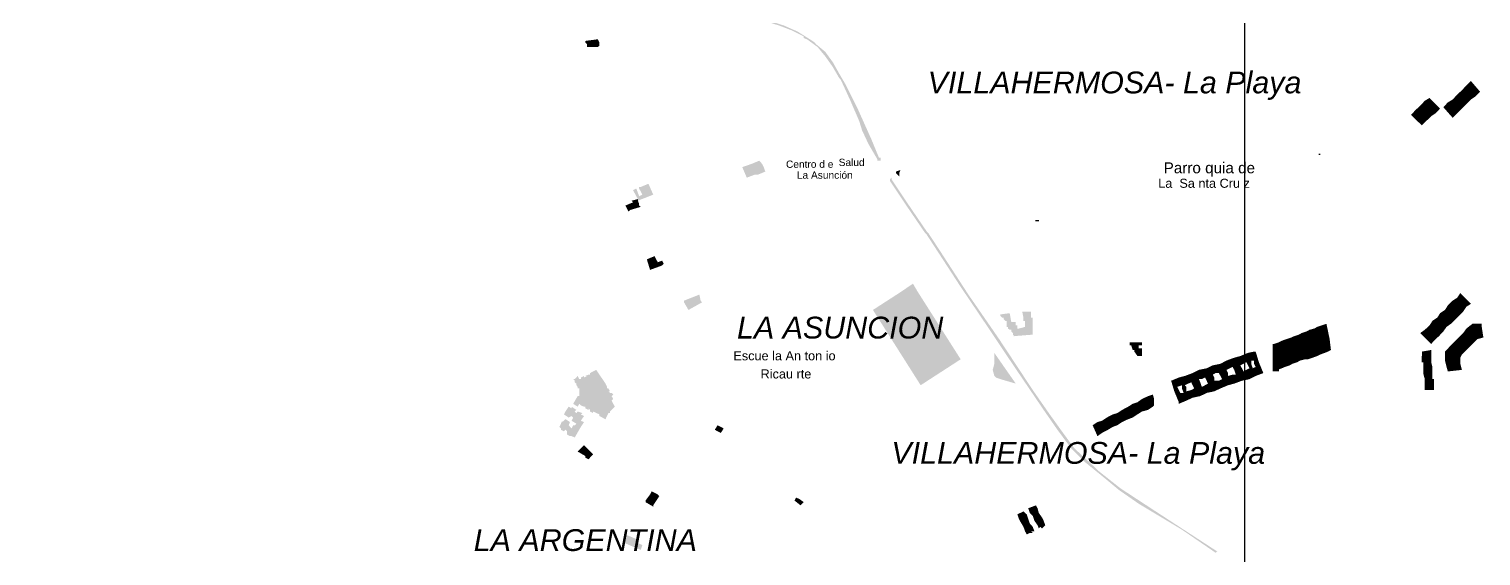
# Model space of a CAD drawing. Header units: millimetres. Extents: x -3588 to 75209, y -3737 to 38254.
# Drawn here: x 17553 to 18833, y 31882 to 32346 of the extents above; entities that cross this region are included whole.
import ezdxf

# ---------------------------------------------------------------- set-up
doc = ezdxf.new("R2010")
doc.units = ezdxf.units.MM
for name, color, linetype in [('H', 250, 'Continuous'), ('P', 253, 'Continuous'), ('T', 7, 'Continuous')]:
    doc.layers.add(name, color=color, linetype=linetype)

msp = doc.modelspace()

# ---------------------------------------------------------------- hatches: boundary and pattern name
at = {"layer": 'H', "linetype": 'Continuous'}
for points in [[(17572.073, 32445.379), (17562.486, 32445.379), (17554.58, 32443.97), (17553.156, 32445.379), (17553.156, 32446.499), (17554.58, 32446.499), (17561.35, 32446.499), (17570.664, 32446.499), (17588.444, 32446.499), (17609.905, 32446.499), (17626.277, 32445.379), (17635.879, 32443.97), (17645.193, 32441.138), (17653.371, 32437.185), (17660.157, 32432.96), (17665.518, 32429.007), (17673.696, 32420.813), (17688.66, 32405.85), (17697.974, 32397.96), (17708.984, 32391.174), (17717.178, 32385.525), (17727.901, 32381.572), (17737.503, 32378.755), (17748.225, 32377.635), (17756.403, 32377.635), (17765.733, 32377.635), (17771.367, 32378.755), (17779.273, 32381.572), (17787.466, 32384.405), (17797.053, 32388.358), (17805.247, 32393.719), (17818.802, 32403.321), (17829.524, 32412.635), (17848.441, 32427.599), (17861.98, 32437.185), (17879.776, 32447.923), (17887.682, 32453.285), (17895.86, 32457.51), (17909.415, 32462.871), (17919.001, 32466.824), (17929.739, 32471.065), (17941.87, 32473.609), (17958.242, 32477.834), (17979.975, 32483.196), (17989.305, 32486.028), (18001.724, 32487.148), (18012.447, 32488.573), (18020.625, 32489.981), (18028.818, 32488.573), (18034.18, 32487.148), (18040.949, 32486.028), (18050.279, 32481.787), (18055.913, 32477.834), (18062.698, 32473.609), (18066.651, 32468.248), (18073.421, 32461.462), (18078.782, 32454.693), (18084.143, 32445.379), (18089.793, 32435.777), (18099.107, 32416.86), (18105.876, 32405.85), (18116.887, 32392.31), (18120.84, 32388.358), (18126.201, 32382.996), (18132.987, 32378.755), (18132.987, 32377.635), (18139.756, 32373.394), (18149.358, 32369.441), (18160.081, 32365.2), (18166.85, 32364.08), (18185.767, 32358.431), (18196.777, 32355.886), (18206.092, 32353.069), (18218.51, 32349.116), (18230.657, 32343.755), (18241.38, 32336.986), (18245.621, 32334.153), (18246.741, 32332.745), (18254.935, 32325.975), (18261.704, 32316.661), (18267.066, 32307.059), (18272.715, 32297.456), (18283.438, 32276.011), (18295.584, 32248.901), (18302.354, 32232.529), (18303.762, 32232.529), (18303.762, 32231.121), (18303.762, 32229.985), (18302.354, 32229.985), (18300.946, 32229.985), (18300.946, 32231.121), (18293.04, 32244.676), (18287.39, 32256.807), (18284.846, 32265.001), (18276.668, 32283.901), (18268.474, 32301.697), (18267.066, 32303.106), (18261.704, 32312.42), (18254.935, 32322.022), (18248.149, 32330.2), (18238.835, 32336.986), (18236.019, 32338.106), (18236.019, 32339.514), (18225.296, 32344.875), (18214.285, 32349.116), (18206.092, 32351.661), (18200.73, 32353.069), (18184.647, 32357.31), (18154.72, 32365.2), (18141.165, 32370.849), (18138.348, 32371.986), (18132.987, 32374.802), (18132.987, 32376.211), (18126.201, 32380.164), (18120.84, 32385.525), (18114.07, 32391.174), (18110.117, 32397.96), (18104.468, 32405.85), (18100.515, 32412.635), (18095.154, 32420.813), (18088.384, 32432.96), (18080.19, 32446.499), (18072.012, 32458.934), (18066.651, 32466.824), (18061.274, 32472.473), (18054.504, 32477.834), (18044.902, 32481.787), (18034.18, 32486.028), (18027.41, 32487.148), (18017.808, 32487.148), (18004.253, 32486.028), (17993.53, 32484.62), (17974.614, 32480.379), (17955.425, 32475.018), (17944.703, 32472.473), (17932.556, 32469.656), (17916.184, 32464.295), (17901.221, 32457.51), (17891.907, 32452.148), (17883.729, 32447.923), (17872.99, 32441.138), (17861.98, 32434.368), (17851.257, 32426.174), (17839.126, 32416.86), (17817.377, 32399.08), (17805.247, 32391.174), (17792.828, 32384.405), (17782.105, 32380.164), (17771.367, 32377.635), (17763.189, 32376.211), (17753.587, 32376.211), (17742.864, 32376.211), (17730.717, 32378.755), (17721.131, 32381.572), (17711.529, 32386.949), (17702.215, 32393.719), (17691.204, 32400.488), (17680.482, 32411.499), (17672.288, 32419.405), (17662.974, 32429.007), (17651.963, 32435.777), (17645.193, 32438.609), (17637, 32441.138), (17630.23, 32442.546), (17622.324, 32443.97), (17609.905, 32443.97), (17588.444, 32445.379), (17572.073, 32445.379), (17572.073, 32445.379)], [(18055.913, 32334.153), (18055.913, 32331.336), (18054.504, 32330.2), (18044.902, 32330.2), (18044.902, 32332.745), (18043.494, 32334.153), (18043.494, 32335.561), (18054.504, 32336.986), (18055.913, 32334.153), (18055.913, 32334.153)], [(18824.027, 32283.901), (18820.074, 32279.948), (18811.88, 32288.142), (18816.121, 32292.095), (18824.027, 32283.901), (18824.027, 32283.901)], [(18828.252, 32286.734), (18824.027, 32283.901), (18816.121, 32292.095), (18820.074, 32296.336), (18828.252, 32286.734), (18828.252, 32286.734)], [(18832.205, 32290.687), (18828.252, 32286.734), (18820.074, 32296.336), (18824.027, 32300.273), (18832.205, 32290.687), (18832.205, 32290.687)], [(18789.027, 32269.226), (18784.786, 32265.001), (18775.184, 32274.587), (18779.425, 32278.54), (18789.027, 32269.226), (18789.027, 32269.226)], [(18792.964, 32271.77), (18789.027, 32269.226), (18779.425, 32278.54), (18783.378, 32282.781), (18792.964, 32271.77), (18792.964, 32271.77)], [(18792.964, 32271.77), (18783.378, 32282.781), (18787.603, 32285.326), (18796.917, 32276.011), (18792.964, 32271.77), (18792.964, 32271.77)], [(18811.88, 32271.77), (18807.927, 32267.818), (18799.749, 32277.132), (18803.702, 32281.373), (18811.88, 32271.77), (18811.88, 32271.77)], [(18816.121, 32276.011), (18811.88, 32271.77), (18803.702, 32281.373), (18807.927, 32283.901), (18816.121, 32276.011), (18816.121, 32276.011)], [(18820.074, 32279.948), (18816.121, 32276.011), (18807.927, 32283.901), (18811.88, 32288.142), (18820.074, 32279.948), (18820.074, 32279.948)], [(18784.786, 32265.001), (18780.833, 32261.048), (18771.231, 32270.362), (18775.184, 32274.587), (18784.786, 32265.001), (18784.786, 32265.001)], [(18202.139, 32220.399), (18195.369, 32217.566), (18192.552, 32217.566), (18185.767, 32215.037), (18181.814, 32224.351), (18190.008, 32227.168), (18196.777, 32229.985), (18199.322, 32227.168), (18200.73, 32224.351), (18202.139, 32220.399), (18202.139, 32220.399)], [(18343.003, 32166.194), (18325.495, 32191.88), (18311.956, 32212.205), (18311.956, 32213.613), (18313.364, 32215.037), (18313.364, 32213.613), (18326.92, 32193.288), (18344.412, 32167.602), (18345.82, 32166.194), (18356.559, 32149.822), (18381.108, 32111.989), (18408.218, 32072.764), (18437.857, 32027.874), (18452.821, 32006.413), (18463.543, 31991.465), (18474.554, 31976.502), (18490.638, 31961.538), (18496.287, 31956.177), (18503.056, 31950.816), (18515.203, 31941.214), (18546.251, 31920.889), (18600.455, 31885.601), (18599.047, 31884.465), (18569.392, 31904.789), (18531.287, 31927.659), (18513.795, 31939.805), (18498.832, 31952.224), (18483.868, 31964.355), (18471.721, 31976.502), (18459.59, 31992.874), (18447.444, 32010.366), (18421.758, 32048.199), (18397.208, 32084.895), (18374.339, 32118.775), (18344.412, 32164.786), (18343.003, 32166.194), (18343.003, 32166.194)], [(18320.134, 32216.158), (18317.317, 32218.974), (18317.317, 32220.399), (18321.27, 32221.807), (18320.134, 32218.974), (18320.134, 32217.566), (18320.134, 32216.158), (18320.134, 32216.158)], [(18088.384, 32205.435), (18088.384, 32205.435), (18090.929, 32198.649), (18093.746, 32200.074), (18090.929, 32205.435), (18090.929, 32206.843), (18092.337, 32206.843), (18099.107, 32209.66), (18103.348, 32200.074), (18089.793, 32194.713), (18089.793, 32196.121), (18085.552, 32204.027), (18088.384, 32205.435), (18088.384, 32205.435), (18090.929, 32205.435), (18088.384, 32205.435), (18088.384, 32205.435)], [(18083.023, 32186.519), (18081.599, 32185.11), (18078.782, 32190.472), (18085.552, 32193.288), (18084.143, 32194.713), (18089.793, 32196.121), (18089.793, 32194.713), (18090.929, 32191.88), (18090.929, 32190.472), (18092.337, 32189.335), (18083.023, 32186.519), (18083.023, 32186.519)], [(18112.662, 32139.1), (18111.254, 32137.675), (18100.515, 32133.738), (18097.698, 32143.053), (18104.468, 32145.869), (18107.301, 32140.508), (18111.254, 32141.916), (18112.662, 32139.1), (18112.662, 32139.1)], [(18143.997, 32103.811), (18134.395, 32098.45), (18130.442, 32105.22), (18130.442, 32106.628), (18143.997, 32111.989), (18145.117, 32106.628), (18146.526, 32105.22), (18143.997, 32103.811), (18143.997, 32103.811)], [(18320.134, 32113.414), (18332.281, 32121.592), (18336.234, 32114.822), (18374.339, 32054.968), (18339.05, 32032.115), (18296.993, 32098.45), (18320.134, 32113.414), (18320.134, 32113.414)], [(18820.074, 32101.267), (18817.241, 32097.026), (18807.927, 32106.628), (18811.88, 32109.173), (18820.074, 32101.267), (18820.074, 32101.267)], [(18824.027, 32103.811), (18820.074, 32101.267), (18811.88, 32109.173), (18814.713, 32113.414), (18824.027, 32103.811), (18824.027, 32103.811)], [(18437.857, 32076.701), (18420.349, 32075.293), (18421.758, 32075.293), (18420.349, 32076.701), (18420.349, 32078.126), (18418.941, 32079.534), (18418.941, 32080.942), (18417.533, 32080.942), (18416.124, 32082.078), (18416.124, 32083.487), (18414.988, 32083.487), (18414.988, 32084.895), (18414.988, 32088.848), (18413.58, 32088.848), (18412.171, 32090.256), (18412.171, 32091.665), (18410.747, 32091.665), (18409.339, 32093.089), (18409.339, 32094.497), (18417.533, 32095.618), (18418.941, 32087.712), (18422.894, 32087.712), (18422.894, 32084.895), (18424.302, 32084.895), (18424.302, 32082.078), (18425.711, 32082.078), (18431.072, 32083.487), (18431.072, 32088.848), (18429.663, 32088.848), (18429.663, 32091.665), (18428.543, 32097.026), (18436.449, 32097.026), (18436.449, 32091.665), (18437.857, 32091.665), (18437.857, 32082.078), (18437.857, 32076.701), (18437.857, 32076.701)], [(18810.472, 32090.256), (18806.519, 32086.303), (18796.917, 32095.618), (18801.158, 32098.45), (18810.472, 32090.256), (18810.472, 32090.256)], [(18813.288, 32093.089), (18810.472, 32090.256), (18801.158, 32098.45), (18803.702, 32102.403), (18813.288, 32093.089), (18813.288, 32093.089)], [(18817.241, 32097.026), (18813.288, 32093.089), (18803.702, 32102.403), (18807.927, 32106.628), (18817.241, 32097.026), (18817.241, 32097.026)], [(18692.765, 32071.34), (18691.34, 32069.932), (18689.932, 32069.932), (18685.979, 32082.078), (18688.524, 32083.487), (18692.765, 32071.34), (18692.765, 32071.34)], [(18696.717, 32072.764), (18693.885, 32071.34), (18692.765, 32071.34), (18688.524, 32083.487), (18692.765, 32084.895), (18696.717, 32072.764), (18696.717, 32072.764)], [(18699.534, 32072.764), (18696.717, 32072.764), (18692.765, 32084.895), (18696.717, 32086.303), (18699.534, 32072.764), (18699.534, 32072.764)], [(18795.796, 32075.293), (18792.964, 32072.764), (18783.378, 32080.942), (18787.603, 32084.895), (18795.796, 32075.293), (18795.796, 32075.293)], [(18799.749, 32079.534), (18795.796, 32075.293), (18787.603, 32084.895), (18790.147, 32088.848), (18799.749, 32079.534), (18799.749, 32079.534)], [(18802.566, 32083.487), (18799.749, 32079.534), (18790.147, 32088.848), (18794.388, 32091.665), (18802.566, 32083.487), (18802.566, 32083.487)], [(18806.519, 32086.303), (18802.566, 32083.487), (18794.388, 32091.665), (18796.917, 32095.618), (18806.519, 32086.303), (18806.519, 32086.303)], [(18829.676, 32072.764), (18820.074, 32082.078), (18825.435, 32086.303), (18828.252, 32086.303), (18829.676, 32072.764), (18829.676, 32072.764)], [(18833.613, 32083.487), (18835.038, 32074.173), (18829.676, 32072.764), (18828.252, 32086.303), (18833.613, 32086.303), (18833.613, 32083.487), (18833.613, 32083.487)], [(18662.838, 32059.209), (18660.021, 32059.209), (18658.885, 32057.801), (18654.644, 32069.932), (18657.476, 32071.34), (18662.838, 32059.209), (18662.838, 32059.209)], [(18665.654, 32060.617), (18664.246, 32060.617), (18662.838, 32059.209), (18657.476, 32071.34), (18661.429, 32072.764), (18665.654, 32060.617), (18665.654, 32060.617)], [(18669.607, 32061.754), (18666.79, 32061.754), (18665.654, 32060.617), (18661.429, 32072.764), (18665.654, 32074.173), (18669.607, 32061.754), (18669.607, 32061.754)], [(18672.44, 32063.162), (18671.015, 32063.162), (18669.607, 32061.754), (18665.654, 32074.173), (18668.199, 32075.293), (18672.44, 32063.162), (18672.44, 32063.162)], [(18676.393, 32064.57), (18673.56, 32064.57), (18672.44, 32063.162), (18668.199, 32075.293), (18672.44, 32076.701), (18676.393, 32064.57), (18676.393, 32064.57)], [(18679.209, 32065.979), (18677.801, 32065.979), (18676.393, 32064.57), (18672.44, 32076.701), (18674.968, 32078.126), (18679.209, 32065.979), (18679.209, 32065.979)], [(18683.162, 32067.387), (18680.346, 32065.979), (18679.209, 32065.979), (18674.968, 32078.126), (18679.209, 32079.534), (18683.162, 32067.387), (18683.162, 32067.387)], [(18685.979, 32068.523), (18684.571, 32067.387), (18683.162, 32067.387), (18679.209, 32079.534), (18681.754, 32080.942), (18685.979, 32068.523), (18685.979, 32068.523)], [(18689.932, 32069.932), (18687.115, 32068.523), (18685.979, 32068.523), (18681.754, 32080.942), (18685.979, 32082.078), (18689.932, 32069.932), (18689.932, 32069.932)], [(18698.126, 32061.754), (18695.293, 32060.617), (18691.34, 32069.932), (18692.765, 32071.34), (18693.885, 32071.34), (18698.126, 32061.754), (18698.126, 32061.754)], [(18700.67, 32063.162), (18698.126, 32061.754), (18693.885, 32071.34), (18696.717, 32072.764), (18699.534, 32072.764), (18700.67, 32063.162), (18700.67, 32063.162)], [(18792.964, 32072.764), (18789.027, 32068.523), (18779.425, 32078.126), (18783.378, 32080.942), (18792.964, 32072.764), (18792.964, 32072.764)], [(18818.666, 32061.754), (18816.121, 32059.209), (18806.519, 32067.387), (18810.472, 32071.34), (18818.666, 32061.754), (18818.666, 32061.754)], [(18822.891, 32065.979), (18818.666, 32061.754), (18810.472, 32071.34), (18813.288, 32074.173), (18822.891, 32065.979), (18822.891, 32065.979)], [(18825.435, 32068.523), (18822.891, 32065.979), (18813.288, 32074.173), (18817.241, 32078.126), (18825.435, 32068.523), (18825.435, 32068.523)], [(18829.676, 32072.764), (18825.435, 32068.523), (18817.241, 32078.126), (18820.074, 32082.078), (18829.676, 32072.764), (18829.676, 32072.764)], [(18422.894, 32033.523), (18409.339, 32037.476), (18405.386, 32038.884), (18403.978, 32040.293), (18402.569, 32045.654), (18403.978, 32051.015), (18403.978, 32057.801), (18403.978, 32059.209), (18403.978, 32060.617), (18422.894, 32033.523), (18422.894, 32033.523)], [(18530.167, 32057.801), (18527.334, 32061.754), (18527.334, 32063.162), (18525.926, 32063.162), (18524.517, 32067.387), (18523.381, 32067.387), (18523.381, 32069.932), (18534.12, 32069.932), (18534.12, 32067.387), (18531.287, 32067.387), (18531.287, 32064.57), (18534.12, 32064.57), (18534.12, 32059.209), (18534.12, 32057.801), (18530.167, 32057.801), (18530.167, 32057.801)], [(18630.366, 32053.848), (18630.366, 32051.015), (18627.549, 32049.607), (18626.141, 32052.44), (18623.596, 32051.015), (18622.188, 32057.801), (18620.78, 32057.801), (18627.549, 32060.617), (18627.549, 32059.209), (18630.366, 32053.848), (18630.366, 32053.848)], [(18634.319, 32061.754), (18637.152, 32052.44), (18632.911, 32051.015), (18632.911, 32053.848), (18630.366, 32053.848), (18627.549, 32059.209), (18627.549, 32060.617), (18632.911, 32061.754), (18634.319, 32061.754), (18634.319, 32061.754)], [(18656.068, 32057.801), (18653.235, 32056.376), (18650.691, 32054.968), (18649.282, 32054.968), (18649.282, 32068.523), (18650.691, 32068.523), (18656.068, 32057.801), (18656.068, 32057.801)], [(18658.885, 32057.801), (18657.476, 32057.801), (18656.068, 32057.801), (18650.691, 32068.523), (18654.644, 32069.932), (18658.885, 32057.801), (18658.885, 32057.801)], [(18664.246, 32049.607), (18660.021, 32048.199), (18657.476, 32057.801), (18658.885, 32057.801), (18660.021, 32059.209), (18664.246, 32049.607), (18664.246, 32049.607)], [(18666.79, 32051.015), (18664.246, 32049.607), (18660.021, 32059.209), (18662.838, 32059.209), (18664.246, 32060.617), (18666.79, 32051.015), (18666.79, 32051.015)], [(18671.015, 32052.44), (18666.79, 32051.015), (18664.246, 32060.617), (18665.654, 32060.617), (18666.79, 32061.754), (18671.015, 32052.44), (18671.015, 32052.44)], [(18673.56, 32053.848), (18671.015, 32052.44), (18666.79, 32061.754), (18669.607, 32061.754), (18671.015, 32063.162), (18673.56, 32053.848), (18673.56, 32053.848)], [(18677.801, 32054.968), (18673.56, 32053.848), (18671.015, 32063.162), (18672.44, 32063.162), (18673.56, 32064.57), (18677.801, 32054.968), (18677.801, 32054.968)], [(18680.346, 32054.968), (18677.801, 32054.968), (18673.56, 32064.57), (18676.393, 32064.57), (18677.801, 32065.979), (18680.346, 32054.968), (18680.346, 32054.968)], [(18684.571, 32056.376), (18680.346, 32054.968), (18677.801, 32065.979), (18679.209, 32065.979), (18680.346, 32065.979), (18684.571, 32056.376), (18684.571, 32056.376)], [(18688.524, 32057.801), (18684.571, 32056.376), (18680.346, 32065.979), (18683.162, 32067.387), (18684.571, 32067.387), (18688.524, 32057.801), (18688.524, 32057.801)], [(18691.34, 32059.209), (18688.524, 32057.801), (18684.571, 32067.387), (18685.979, 32068.523), (18687.115, 32068.523), (18691.34, 32059.209), (18691.34, 32059.209)], [(18695.293, 32060.617), (18691.34, 32059.209), (18687.115, 32068.523), (18689.932, 32069.932), (18691.34, 32069.932), (18695.293, 32060.617), (18695.293, 32060.617)], [(18789.027, 32057.801), (18780.833, 32057.801), (18780.833, 32061.754), (18789.027, 32063.162), (18789.027, 32057.801), (18789.027, 32057.801)], [(18816.121, 32059.209), (18814.713, 32056.376), (18801.158, 32061.754), (18806.519, 32067.387), (18816.121, 32059.209), (18816.121, 32059.209)], [(18814.713, 32056.376), (18801.158, 32053.848), (18801.158, 32061.754), (18814.713, 32056.376), (18814.713, 32056.376)], [(18036.724, 32013.198), (18038.133, 32015.727), (18039.541, 32014.319), (18042.374, 32013.198), (18043.494, 32013.198), (18043.494, 32011.79), (18046.327, 32010.366), (18046.327, 32011.79), (18047.735, 32010.366), (18047.735, 32008.957), (18050.279, 32007.549), (18050.279, 32008.957), (18055.913, 32006.413), (18055.913, 32005.005), (18058.457, 32003.596), (18061.274, 32002.188), (18063.819, 32007.549), (18065.227, 32007.549), (18065.227, 32008.957), (18066.651, 32010.366), (18068.06, 32011.79), (18069.468, 32013.198), (18066.651, 32018.56), (18068.06, 32019.968), (18066.651, 32022.513), (18068.06, 32023.921), (18066.651, 32025.329), (18065.227, 32025.329), (18063.819, 32026.738), (18065.227, 32026.738), (18063.819, 32029.282), (18062.698, 32029.282), (18062.698, 32030.691), (18061.274, 32033.523), (18053.096, 32045.654), (18050.279, 32044.246), (18047.735, 32042.837), (18047.735, 32041.429), (18046.327, 32041.429), (18043.494, 32040.293), (18044.902, 32040.293), (18042.374, 32038.884), (18042.374, 32040.293), (18039.541, 32038.884), (18039.541, 32037.476), (18038.133, 32037.476), (18036.724, 32040.293), (18034.18, 32037.476), (18032.771, 32037.476), (18034.18, 32036.052), (18034.18, 32034.643), (18035.588, 32033.523), (18035.588, 32032.115), (18036.724, 32030.691), (18036.724, 32029.282), (18038.133, 32029.282), (18038.133, 32022.513), (18040.949, 32022.513), (18042.374, 32021.104), (18043.494, 32021.104), (18046.327, 32019.968), (18044.902, 32018.56), (18047.735, 32018.56), (18049.143, 32017.151), (18051.688, 32015.727), (18054.504, 32015.727), (18054.504, 32014.319), (18055.913, 32013.198), (18061.274, 32015.727), (18061.274, 32017.151), (18062.698, 32018.56), (18061.274, 32018.56), (18059.866, 32018.56), (18058.457, 32021.104), (18059.866, 32021.104), (18058.457, 32023.921), (18057.049, 32025.329), (18055.913, 32026.738), (18053.096, 32029.282), (18054.504, 32029.282), (18051.688, 32036.052), (18040.949, 32027.874), (18040.949, 32022.513), (18038.133, 32022.513), (18036.724, 32022.513), (18032.771, 32015.727), (18036.724, 32013.198), (18036.724, 32013.198)], [(18585.492, 32034.643), (18581.539, 32033.523), (18578.722, 32042.837), (18584.355, 32045.654), (18584.355, 32044.246), (18586.9, 32037.476), (18584.355, 32037.476), (18585.492, 32034.643), (18585.492, 32034.643)], [(18591.141, 32047.062), (18593.67, 32037.476), (18591.141, 32036.052), (18589.717, 32038.884), (18586.9, 32037.476), (18584.355, 32044.246), (18584.355, 32045.654), (18591.141, 32047.062), (18591.141, 32047.062)], [(18597.91, 32038.884), (18593.67, 32037.476), (18591.141, 32047.062), (18596.502, 32049.607), (18596.502, 32048.199), (18599.047, 32042.837), (18596.502, 32041.429), (18597.91, 32038.884), (18597.91, 32038.884)], [(18603.272, 32051.015), (18605.816, 32041.429), (18603.272, 32040.293), (18601.863, 32042.837), (18599.047, 32042.837), (18596.502, 32048.199), (18596.502, 32049.607), (18603.272, 32051.015), (18603.272, 32051.015)], [(18610.041, 32042.837), (18605.816, 32041.429), (18603.272, 32051.015), (18608.633, 32053.848), (18611.466, 32047.062), (18608.633, 32045.654), (18610.041, 32042.837), (18610.041, 32042.837)], [(18615.419, 32054.968), (18618.235, 32045.654), (18615.419, 32045.654), (18613.994, 32048.199), (18611.466, 32047.062), (18608.633, 32053.848), (18615.419, 32056.376), (18615.419, 32054.968), (18615.419, 32054.968)], [(18615.419, 32034.643), (18613.994, 32041.429), (18616.827, 32041.429), (18615.419, 32045.654), (18618.235, 32045.654), (18622.188, 32036.052), (18615.419, 32033.523), (18615.419, 32034.643), (18615.419, 32034.643)], [(18622.188, 32047.062), (18618.235, 32045.654), (18615.419, 32054.968), (18615.419, 32056.376), (18620.78, 32057.801), (18622.188, 32057.801), (18623.596, 32051.015), (18620.78, 32049.607), (18622.188, 32047.062), (18622.188, 32047.062)], [(18622.188, 32036.052), (18618.235, 32045.654), (18622.188, 32047.062), (18623.596, 32044.246), (18626.141, 32045.654), (18627.549, 32038.884), (18628.958, 32037.476), (18622.188, 32036.052), (18622.188, 32036.052)], [(18627.549, 32038.884), (18626.141, 32045.654), (18628.958, 32047.062), (18627.549, 32049.607), (18630.366, 32051.015), (18631.79, 32047.062), (18634.319, 32040.293), (18628.958, 32037.476), (18627.549, 32038.884), (18627.549, 32038.884)], [(18641.105, 32042.837), (18634.319, 32040.293), (18631.79, 32047.062), (18634.319, 32048.199), (18632.911, 32051.015), (18637.152, 32052.44), (18641.105, 32042.837), (18641.105, 32042.837)], [(18649.282, 32044.246), (18654.932, 32044.246), (18654.932, 32055.256), (18649.282, 32055.256), (18649.282, 32044.246)], [(18657.476, 32047.062), (18653.235, 32045.654), (18650.691, 32054.968), (18653.235, 32056.376), (18657.476, 32047.062), (18657.476, 32047.062)], [(18660.021, 32048.199), (18657.476, 32047.062), (18653.235, 32056.376), (18656.068, 32057.801), (18657.476, 32057.801), (18660.021, 32048.199), (18660.021, 32048.199)], [(18780.545, 32052.152), (18789.027, 32052.152), (18789.027, 32057.801), (18780.545, 32057.801), (18780.545, 32052.152)], [(18790.147, 32048.199), (18781.969, 32047.062), (18781.969, 32052.44), (18789.027, 32052.44), (18790.147, 32048.199), (18790.147, 32048.199)], [(18790.147, 32042.837), (18781.969, 32042.837), (18781.969, 32047.062), (18790.147, 32048.199), (18790.147, 32042.837), (18790.147, 32042.837)], [(18814.713, 32051.015), (18802.566, 32048.199), (18801.158, 32053.848), (18814.713, 32056.376), (18814.713, 32051.015), (18814.713, 32051.015)], [(18816.121, 32045.654), (18803.702, 32044.246), (18802.566, 32048.199), (18814.713, 32051.015), (18816.121, 32045.654), (18816.121, 32045.654)], [(18564.031, 32026.738), (18562.622, 32026.738), (18559.806, 32036.052), (18566.575, 32038.884), (18566.575, 32037.476), (18569.392, 32032.115), (18565.167, 32030.691), (18566.575, 32027.874), (18564.031, 32026.738), (18564.031, 32026.738)], [(18566.575, 32038.884), (18571.936, 32040.293), (18574.769, 32033.523), (18571.936, 32032.115), (18573.345, 32030.691), (18569.392, 32029.282), (18569.392, 32032.115), (18566.575, 32037.476), (18566.575, 32038.884), (18566.575, 32038.884)], [(18578.722, 32042.837), (18581.539, 32033.523), (18578.722, 32032.115), (18577.586, 32034.643), (18574.769, 32033.523), (18571.936, 32040.293), (18578.722, 32042.837), (18578.722, 32042.837)], [(18585.492, 32022.513), (18578.722, 32021.104), (18577.586, 32027.874), (18580.13, 32029.282), (18578.722, 32032.115), (18581.539, 32033.523), (18585.492, 32023.921), (18585.492, 32022.513), (18585.492, 32022.513)], [(18585.492, 32034.643), (18586.9, 32030.691), (18589.717, 32032.115), (18591.141, 32025.329), (18585.492, 32022.513), (18585.492, 32023.921), (18581.539, 32033.523), (18585.492, 32034.643), (18585.492, 32034.643)], [(18591.141, 32025.329), (18589.717, 32032.115), (18592.261, 32033.523), (18591.141, 32036.052), (18593.67, 32037.476), (18597.91, 32027.874), (18597.91, 32026.738), (18591.141, 32025.329), (18591.141, 32025.329)], [(18597.91, 32027.874), (18593.67, 32037.476), (18597.91, 32038.884), (18597.91, 32036.052), (18601.863, 32036.052), (18603.272, 32029.282), (18597.91, 32026.738), (18597.91, 32027.874), (18597.91, 32027.874)], [(18603.272, 32029.282), (18601.863, 32036.052), (18604.68, 32037.476), (18603.272, 32040.293), (18605.816, 32041.429), (18610.041, 32032.115), (18603.272, 32029.282), (18603.272, 32029.282)], [(18610.041, 32032.115), (18605.816, 32041.429), (18610.041, 32042.837), (18610.041, 32040.293), (18613.994, 32041.429), (18615.419, 32034.643), (18615.419, 32033.523), (18610.041, 32032.115), (18610.041, 32032.115)], [(18790.147, 32037.476), (18783.378, 32037.476), (18781.969, 32042.837), (18790.147, 32042.837), (18790.147, 32037.476), (18790.147, 32037.476)], [(18783.378, 32031.827), (18791.555, 32031.827), (18791.555, 32037.476), (18783.378, 32037.476), (18783.378, 32031.827)], [(18791.555, 32027.874), (18783.378, 32027.874), (18783.378, 32032.115), (18791.555, 32033.523), (18791.555, 32027.874), (18791.555, 32027.874)], [(18539.481, 32010.366), (18534.12, 32008.957), (18530.167, 32017.151), (18534.12, 32019.968), (18539.481, 32010.366), (18539.481, 32010.366)], [(18543.706, 32013.198), (18539.481, 32010.366), (18534.12, 32019.968), (18539.481, 32022.513), (18543.706, 32013.198), (18543.706, 32013.198)], [(18543.706, 32013.198), (18539.481, 32022.513), (18543.706, 32023.921), (18544.842, 32019.968), (18544.842, 32014.319), (18543.706, 32013.198), (18543.706, 32013.198)], [(18566.575, 32027.874), (18567.984, 32025.329), (18570.816, 32025.329), (18573.345, 32018.56), (18566.575, 32015.727), (18566.575, 32017.151), (18562.622, 32026.738), (18564.031, 32026.738), (18566.575, 32027.874), (18566.575, 32027.874)], [(18573.345, 32030.691), (18573.345, 32026.738), (18577.586, 32027.874), (18578.722, 32021.104), (18573.345, 32018.56), (18570.816, 32025.329), (18569.392, 32029.282), (18573.345, 32030.691), (18573.345, 32030.691)], [(18042.374, 31999.643), (18039.541, 31995.402), (18034.18, 31986.088), (18031.363, 31987.224), (18029.955, 31987.224), (18027.41, 31988.633), (18027.41, 31991.465), (18026.002, 31992.874), (18024.577, 31991.465), (18022.049, 31992.874), (18022.049, 31993.994), (18020.625, 31995.402), (18023.169, 32000.78), (18023.169, 31999.643), (18026.002, 32002.188), (18029.955, 31999.643), (18028.818, 31996.827), (18031.363, 31993.994), (18032.771, 31996.827), (18034.18, 31996.827), (18035.588, 31998.235), (18031.363, 32000.78), (18032.771, 32003.596), (18031.363, 32005.005), (18028.818, 32003.596), (18024.577, 32006.413), (18026.002, 32008.957), (18028.818, 32013.198), (18031.363, 32011.79), (18031.363, 32013.198), (18035.588, 32010.366), (18034.18, 32008.957), (18035.588, 32007.549), (18036.724, 32008.957), (18040.949, 32007.549), (18039.541, 32006.413), (18042.374, 32005.005), (18039.541, 32000.78), (18042.374, 31999.643), (18042.374, 31999.643)], [(18516.612, 31999.643), (18512.371, 31996.827), (18508.418, 32006.413), (18512.371, 32007.549), (18516.612, 31999.643), (18516.612, 31999.643)], [(18521.973, 32002.188), (18516.612, 31999.643), (18512.371, 32007.549), (18516.612, 32010.366), (18521.973, 32002.188), (18521.973, 32002.188)], [(18525.926, 32003.596), (18521.973, 32002.188), (18516.612, 32010.366), (18521.973, 32013.198), (18525.926, 32003.596), (18525.926, 32003.596)], [(18530.167, 32006.413), (18525.926, 32003.596), (18521.973, 32013.198), (18525.926, 32015.727), (18530.167, 32006.413), (18530.167, 32006.413)], [(18534.12, 32008.957), (18530.167, 32006.413), (18525.926, 32015.727), (18530.167, 32017.151), (18534.12, 32008.957), (18534.12, 32008.957)], [(18162.898, 31995.402), (18165.442, 31993.994), (18162.898, 31990.041), (18157.536, 31992.874), (18160.081, 31996.827), (18162.898, 31995.402), (18162.898, 31995.402)], [(18498.832, 31990.041), (18494.879, 31987.224), (18490.638, 31996.827), (18494.879, 31999.643), (18498.832, 31990.041), (18498.832, 31990.041)], [(18504.193, 31992.874), (18498.832, 31990.041), (18494.879, 31999.643), (18498.832, 32000.78), (18504.193, 31992.874), (18504.193, 31992.874)], [(18508.418, 31995.402), (18504.193, 31992.874), (18498.832, 32000.78), (18503.056, 32003.596), (18508.418, 31995.402), (18508.418, 31995.402)], [(18512.371, 31996.827), (18508.418, 31995.402), (18503.056, 32003.596), (18508.418, 32006.413), (18512.371, 31996.827), (18512.371, 31996.827)], [(18042.374, 31979.319), (18049.143, 31972.549), (18050.279, 31971.141), (18046.327, 31966.9), (18043.494, 31968.308), (18043.494, 31969.716), (18036.724, 31973.669), (18042.374, 31979.319), (18042.374, 31979.319)], [(18103.348, 31926.25), (18103.348, 31925.114), (18096.562, 31929.067), (18096.562, 31930.491), (18100.515, 31935.853), (18101.923, 31938.669), (18107.301, 31935.853), (18108.709, 31934.428), (18103.348, 31926.25), (18103.348, 31926.25)], [(18227.825, 31930.491), (18229.249, 31933.02), (18232.066, 31931.9), (18236.019, 31929.067), (18233.202, 31926.25), (18227.825, 31930.491), (18227.825, 31930.491)], [(18432.496, 31918.344), (18425.711, 31914.103), (18424.302, 31918.344), (18429.663, 31920.889), (18432.496, 31918.344), (18432.496, 31918.344)], [(18433.904, 31914.103), (18427.119, 31911.575), (18425.711, 31914.103), (18432.496, 31918.344), (18433.904, 31914.103), (18433.904, 31914.103)], [(18442.082, 31923.706), (18435.313, 31919.481), (18433.904, 31923.706), (18440.674, 31926.25), (18442.082, 31923.706), (18442.082, 31923.706)], [(18443.219, 31919.481), (18437.857, 31916.936), (18435.313, 31919.481), (18442.082, 31923.706), (18443.219, 31919.481), (18443.219, 31919.481)], [(18446.035, 31915.528), (18439.266, 31912.695), (18437.857, 31916.936), (18443.219, 31919.481), (18446.035, 31915.528), (18446.035, 31915.528)], [(18435.313, 31910.167), (18429.663, 31907.334), (18427.119, 31911.575), (18433.904, 31914.103), (18435.313, 31910.167), (18435.313, 31910.167)], [(18437.857, 31907.334), (18431.072, 31903.381), (18429.663, 31907.334), (18435.313, 31910.167), (18437.857, 31907.334), (18437.857, 31907.334)], [(18431.072, 31903.381), (18437.857, 31907.334), (18439.266, 31903.381), (18436.449, 31903.381), (18437.857, 31901.973), (18435.313, 31901.973), (18432.496, 31900.564), (18431.072, 31903.381), (18431.072, 31903.381)], [(18447.444, 31912.695), (18442.082, 31908.742), (18439.266, 31912.695), (18446.035, 31915.528), (18447.444, 31912.695), (18447.444, 31912.695)], [(18442.082, 31908.742), (18447.444, 31912.695), (18448.868, 31908.742), (18447.444, 31907.334), (18446.035, 31905.926), (18444.627, 31907.334), (18443.219, 31905.926), (18442.082, 31908.742), (18442.082, 31908.742)], [(18088.384, 31896.611), (18088.384, 31893.779), (18093.746, 31891.25), (18092.337, 31887.009), (18076.237, 31893.779), (18078.782, 31900.564), (18088.384, 31896.611), (18088.384, 31896.611)]]:
    msp.add_hatch(color=256, dxfattribs=at).paths.add_polyline_path(points)

# ---------------------------------------------------------------- linework, layer by layer
at = {"layer": 'P', "const_width": 1.2}
msp.add_lwpolyline([(18624.733, 27097.434), (18624.733, 36423.662)], dxfattribs=at)
at = {"layer": 'P'}
for points in [[(18691.068, 32235.362), (18689.932, 32235.362)], [(18440.386, 32177.205), (18443.219, 32177.205)]]:
    msp.add_lwpolyline(points, dxfattribs=at)

# ---------------------------------------------------------------- texts
at = {"layer": 'T', "attachment_point": 1}
for s, insert, char_height in [('{\\fArial|b0|i1|c0|p18;VILLAHERMOSA- La Playa}', (18345.196, 32308.531), 19.20446), ('{\\fArial|b0|i0|c0|p18;Centro d e}', (18220.367, 32230.113), 6.40149), ('{\\fArial|b0|i0|c0|p18;Salud}', (18266.778, 32231.713), 6.40149), ('{\\fArial|b0|i0|c0|p18;Parro quia de}', (18553.244, 32228.512), 9.60223), ('{\\fArial|b0|i0|c0|p18;La Asunción}', (18229.969, 32220.511), 6.40149), ('{\\fArial|b0|i0|c0|p18;La  Sa nta Cru z}', (18548.443, 32214.109), 8.00186), ('{\\fArial|b0|i1|c0|p18;LA ASUNCION}', (18177.157, 32092.481), 19.20446), ('{\\fArial|b0|i0|c0|p18;Escue la An ton io}', (18173.956, 32062.074), 8.00186), ('{\\fArial|b0|i0|c0|p18;Ricau rte}', (18197.962, 32046.07), 8.00186), ('{\\fArial|b0|i1|c0|p18;VILLAHERMOSA- La Playa}', (18313.188, 31982.055), 19.20446), ('{\\fArial|b0|i1|c0|p18;LA ARGENTINA}', (17945.103, 31905.237), 19.20446)]:
    msp.add_mtext(s, dxfattribs=dict(at, insert=insert, char_height=char_height))

doc.saveas('drawing.dxf')
